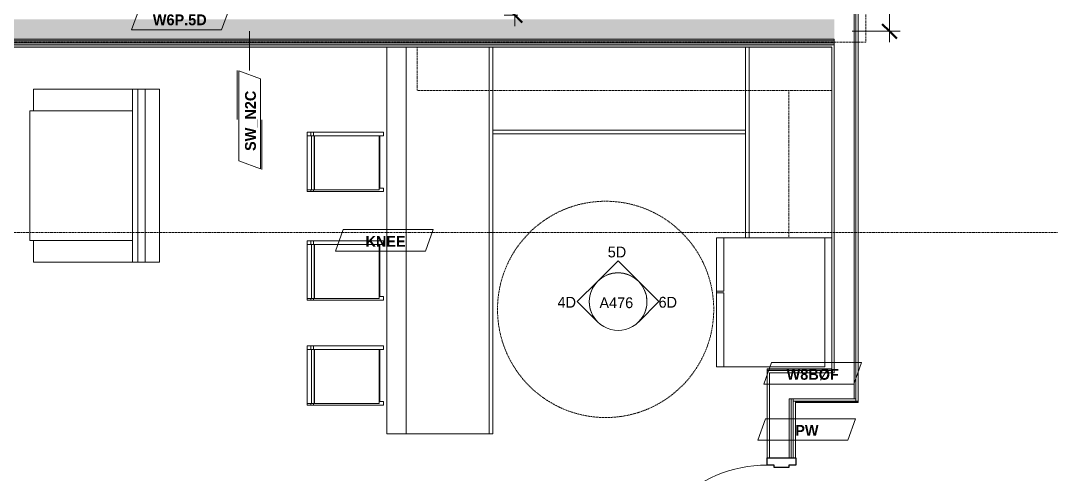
# Model space of a CAD drawing. Header units: inches. Extents: x -4010 to -1814, y 9846 to 12241.
# Drawn here: x -3712.4 to -3426.4, y 11003.3 to 11129.1 of the extents above; entities that cross this region are included whole.
import ezdxf

# ---------------------------------------------------------------- set-up
doc = ezdxf.new("R2010")
doc.units = ezdxf.units.IN
doc.header["$MEASUREMENT"] = 0
for name, pattern in [('Aligning Line 1_8_', [0.25, 0.125, -0.125]), ('Dash', [0.25, 0.125, -0.125]), ('Dash_2_', [0.25, 0.125, -0.125])]:
    doc.linetypes.add(name, pattern=pattern)
for name, color, linetype, lineweight in [('0-1', 7, 'Continuous', 5), ('0-3', 8, 'Continuous', 9), ('A-ANNO-DIMS', 211, 'Continuous', 9), ('A-ANNO-DIMS-32', 211, 'Continuous', 9), ('A-DOOR-1', 7, 'Continuous', 9), ('A-DOOR-2', 10, 'Continuous', 30), ('A-DOOR-FRAM-2', 10, 'Continuous', 30), ('A-GENM', 5, 'Continuous', 9), ('A-GENM-HDLN', 13, 'Dash', 9), ('A-WALL-2', 250, 'Continuous', 18), ('A-WALL-3', 113, 'Continuous', 9), ('A-WALL-IDEN', 211, 'Continuous', 9), ('G-ANNO-SYMB-1', 147, 'Aligning Line 1_8_', 9), ('G-ANNO-SYMB-3', 111, 'Continuous', 9), ('G-ANNO-SYMB-4', 111, 'Dash_2_', 9), ('I-FURN', 30, 'Continuous', 9), ('I-WALL-1', 21, 'Continuous', 18), ('I-WALL-2', 241, 'Continuous', 5), ('I-WALL-3', 7, 'Continuous', 9), ('Q-CASE', 31, 'Continuous', 9), ('Q-CASE-HDLN', 31, 'Dash', 9), ('Q-SPCQ', 91, 'Continuous', 9)]:
    doc.layers.add(name, color=color, linetype=linetype, lineweight=lineweight)
doc.styles.add('Century Gothic', font='ufonts.com_century-gothic.ttf', dxfattribs={"height": 3})
doc.styles.add('Century Gothic_B_1', font='GOTHICB.TTF', dxfattribs={"height": 3})
doc.dimstyles.new('OD_1__HACK_2', dxfattribs={"dimscale": 12, "dimtxt": 3.132505, "dimasz": 0.333333, "dimexe": 0.25, "dimexo": 0.166667, "dimgap": 0.041667, "dimtad": 1, "dimdec": 4, "dimrnd": 0.0625, "dimzin": 3, "dimdsep": 46, "dimlunit": 4, "dimtxsty": 'Century Gothic', "dimblk1": 'OBLIQUE', "dimblk2": 'OBLIQUE', "dimsah": 1, "dimcen": 0.09, "dimdle": 0.25, "dimazin": 0, "dimtfac": 1, "dimtdec": 4, "dimtix": 1, "dimtmove": 0, "dimatfit": 3, "dimfxl": 1, "dimtvp": 1, "dimtfill": 1, "dimfrac": 2, "dimtolj": 1, "dimtzin": 0, "dimarcsym": 2})

# ---------------------------------------------------------------- blocks, each defined once
blk = doc.blocks.new('Basic Wall _ INT - W8BØF - _5_8 GYP - 2X8 WOOD_BATT_ - 5_8 GYP_ - ___-2320041-UNIT PLANS - 2ND _ 3RD FLOOR')
at = {"layer": 'I-WALL-3'}
for p, q in [((-3505.3, 11032.23), (-3505.3, 11032.52)), ((-3505.3, 11032.52), (-3487.3, 11032.52)), ((-3487.3, 11032.23), (-3505.3, 11032.23)), ((-3505.3, 11032.14), (-3505.3, 11032.23)), ((-3505.3, 11032.1), (-3505.3, 11032.14))]:
    blk.add_line(p, q, dxfattribs=at)
blk = doc.blocks.new('Basic Wall _ INT - W8BØF - _5_8 GYP - 2X8 WOOD_BATT_ - 5_8 GYP_ - ___-2320040-UNIT PLANS - 2ND _ 3RD FLOOR')
at = {"layer": 'I-WALL-3'}
for p, q in [((-3497.42, 11023.48), (-3480.05, 11023.48)), ((-3480.05, 11023.6), (-3480.05, 11023.56)), ((-3480.05, 11023.56), (-3480.05, 11023.48)), ((-3480.05, 11023.48), (-3480.05, 11023.19)), ((-3497.42, 11023.19), (-3480.05, 11023.19))]:
    blk.add_line(p, q, dxfattribs=at)
blk = doc.blocks.new('HOLLOW METAL - UNIT DOOR-2191977-UNIT PLANS - 2ND _ 3RD FLOOR')
at = {"layer": 'A-DOOR-1'}
blk.add_arc((18, -3.875), 36, 180, 270, dxfattribs=at)
at = {"layer": 'A-DOOR-2'}
for p, q in [((16.25, -3.875), (18, -3.875)), ((16.25, -39.875), (16.25, -3.875)), ((18, -3.875), (18, -39.875)), ((18, -39.875), (16.25, -39.875))]:
    blk.add_line(p, q, dxfattribs=at)
at = {"layer": 'A-DOOR-FRAM-2'}
for p, q in [((-20, 4.125), (-18, 4.125)), ((-20, -3.875), (-20, 4.125)), ((-18, 4.125), (-18, 2.1875)), ((18, 4.125), (20, 4.125)), ((18, 2.1875), (18, 4.125)), ((20, 4.125), (20, -3.875)), ((-18, 2.1875), (-17.375, 2.1875)), ((-17.375, 2.1875), (-17.375, -1.9375)), ((17.375, 2.1875), (18, 2.1875)), ((17.375, -1.9375), (17.375, 2.1875)), ((-18, -1.9375), (-18, -3.875)), ((-17.375, -1.9375), (-18, -1.9375)), ((18, -1.9375), (17.375, -1.9375)), ((18, -3.875), (18, -1.9375)), ((-18, -3.875), (-20, -3.875)), ((20, -3.875), (18, -3.875))]:
    blk.add_line(p, q, dxfattribs=at)
blk = doc.blocks.new('CTR - 1st Phase - Common Walls_rvt-1-UNIT PLANS - 2ND _ 3RD FLOOR')
at = {"layer": 'I-WALL-1'}
h = blk.add_hatch(color=256, dxfattribs=at)
h.paths.add_polyline_path([(-3487.3, 11121.75), (-3487.3, 11122.38), (-3745.41, 11122.38), (-3745.41, 11121.75), (-3494.85, 11121.75)], flags=0)
h.paths.add_polyline_path([(-3783.41, 11121.75), (-3783.41, 11122.38), (-3852.47, 11122.38), (-3852.47, 11121.75), (-3803.67, 11121.75)], flags=0)
at = {"layer": 'I-WALL-2'}
for points in [[(-3487.3, 11124), (-3486.67, 11124), (-3486.67, 11129.5), (-3852.47, 11129.5), (-3852.47, 11124), (-3494.85, 11124)], [(-3486.67, 11123.5), (-3486.67, 11124), (-3852.47, 11124), (-3852.47, 11123.5), (-3487.3, 11123.5)], [(-3494.85, 11123), (-3486.67, 11123), (-3486.67, 11123.5), (-3852.47, 11123.5), (-3852.47, 11123), (-3783.41, 11123), (-3783.41, 11123.19), (-3745.41, 11123.19), (-3745.41, 11123), (-3512.01, 11123)]]:
    blk.add_hatch(color=256, dxfattribs=at).paths.add_polyline_path(points, flags=0)
h = blk.add_hatch(color=256, dxfattribs=at)
h.paths.add_polyline_path([(-3486.67, 11122.38), (-3486.67, 11123), (-3745.41, 11123), (-3745.41, 11122.38), (-3487.3, 11122.38)], flags=0)
h.paths.add_polyline_path([(-3783.41, 11122.38), (-3783.41, 11123), (-3852.47, 11123), (-3852.47, 11122.38), (-3803.67, 11122.38)], flags=0)
at = {"layer": 'A-WALL-2'}
for p, q in [((-3481.17, 11032.1), (-3481.17, 11362.61)), ((-3480.67, 11032.1), (-3480.67, 11362.61)), ((-3487.3, 11124), (-3852.47, 11124)), ((-3487.3, 11123.5), (-3852.47, 11123.5)), ((-3486.67, 11124), (-3487.3, 11124)), ((-3486.67, 11123.5), (-3487.3, 11123.5)), ((-3486.67, 11124), (-3486.67, 11123.5)), ((-3486.67, 11123.5), (-3486.67, 11124)), ((-3486.67, 11123.5), (-3486.67, 11123)), ((-3486.67, 11123), (-3486.67, 11123.5)), ((-3487.3, 11123), (-3745.41, 11123)), ((-3487.3, 11122.38), (-3745.41, 11122.38)), ((-3486.67, 11123), (-3487.3, 11123)), ((-3486.67, 11122.38), (-3487.3, 11122.38)), ((-3486.67, 11123), (-3486.67, 11122.38)), ((-3486.67, 11122.38), (-3486.67, 11123)), ((-3486.67, 11032.1), (-3486.67, 11122.38)), ((-3486.67, 11032.1), (-3486.67, 11031.48)), ((-3481.17, 11032.1), (-3481.17, 11031.48)), ((-3480.67, 11032.1), (-3480.67, 11024.23)), ((-3504.67, 11024.23), (-3504.67, 11031.48)), ((-3486.67, 11031.48), (-3504.67, 11031.48)), ((-3481.17, 11031.48), (-3481.17, 11024.23)), ((-3504.67, 11023.6), (-3504.67, 11024.23)), ((-3504.67, 11007.85), (-3504.67, 11023.6)), ((-3499.17, 11024.23), (-3498.67, 11024.23)), ((-3499.17, 11023.6), (-3499.17, 11024.23)), ((-3498.67, 11024.23), (-3499.17, 11024.23)), ((-3499.17, 11007.85), (-3499.17, 11023.6)), ((-3498.67, 11024.23), (-3498.05, 11024.23)), ((-3498.67, 11023.6), (-3498.67, 11024.23)), ((-3498.05, 11024.23), (-3498.67, 11024.23)), ((-3498.67, 11007.85), (-3498.67, 11023.6)), ((-3498.05, 11023.6), (-3498.05, 11024.23)), ((-3481.17, 11024.23), (-3498.05, 11024.23)), ((-3480.67, 11024.23), (-3481.17, 11024.23)), ((-3480.67, 11024.23), (-3481.17, 11024.23)), ((-3480.67, 11024.23), (-3480.67, 11023.6))]:
    blk.add_line(p, q, dxfattribs=at)
at = {"layer": 'G-ANNO-SYMB-1'}
blk.add_line((-1871.64, 11070.38), (-4009.55, 11070.38), dxfattribs=at)
at = {"layer": 'I-WALL-3'}
for p, q in [((-3480.05, 11032.1), (-3480.05, 11362.61)), ((-3745.41, 11121.75), (-3487.3, 11121.75)), ((-3487.3, 11121.75), (-3487.3, 11032.1)), ((-3487.3, 11032.1), (-3505.3, 11032.1)), ((-3505.3, 11032.1), (-3505.3, 11031.48)), ((-3480.05, 11023.6), (-3480.05, 11032.1)), ((-3505.3, 11031.48), (-3505.3, 11023.6)), ((-3505.3, 11023.6), (-3505.3, 11007.85)), ((-3498.05, 11007.85), (-3498.05, 11023.6)), ((-3498.05, 11023.6), (-3480.67, 11023.6)), ((-3498.05, 11023.6), (-3498.05, 11007.85)), ((-3497.42, 11023.6), (-3498.05, 11023.6)), ((-3497.42, 11007.85), (-3497.42, 11023.6)), ((-3480.67, 11023.6), (-3480.05, 11023.6))]:
    blk.add_line(p, q, dxfattribs=at)
at = {"layer": '0-3'}
for name in ['Basic Wall _ INT - W8BØF - _5_8 GYP - 2X8 WOOD_BATT_ - 5_8 GYP_ - ___-2320041-UNIT PLANS - 2ND _ 3RD FLOOR', 'Basic Wall _ INT - W8BØF - _5_8 GYP - 2X8 WOOD_BATT_ - 5_8 GYP_ - ___-2320040-UNIT PLANS - 2ND _ 3RD FLOOR']:
    blk.add_blockref(name, (0, 0), dxfattribs=at)
at = {"layer": '0-3', "rotation": 270.0000000000081}
blk.add_blockref('HOLLOW METAL - UNIT DOOR-2191977-UNIT PLANS - 2ND _ 3RD FLOOR', (-3501.42, 10987.85), dxfattribs=at)
blk = doc.blocks.new('Couch-Both_Arms-Generic - 2-1352635-UNIT PLANS - 2ND _ 3RD FLOOR')
at = {"layer": 'I-FURN'}
for p, q in [((24, 17.5), (-24, 17.5)), ((-24, 17.5), (-24, 13.5)), ((24, 13.5), (24, 17.5)), ((-24, 13.5), (24, 13.5)), ((24, 13.5), (-24, 13.5)), ((-24, 13.5), (-24, 10)), ((-24, 11.5), (24, 11.5)), ((24, 10), (24, 13.5)), ((-24, 10), (-24, -17.5)), ((-24, 10), (24, 10)), ((-18, -17.5), (-18, 10)), ((18, 10), (18, -17.5)), ((24, -17.5), (24, 10)), ((-24, -17.5), (-18, -17.5)), ((-18, -17.5), (-18, -18.5)), ((-18, -18.5), (18, -18.5)), ((18, -18.5), (18, -17.5)), ((18, -17.5), (24, -17.5))]:
    blk.add_line(p, q, dxfattribs=at)
blk = doc.blocks.new('Bar_Stool_6722_1_ - Bar_Stool_6722_1_-1229311-UNIT PLANS - 2ND _ 3RD FLOOR')
at = {"layer": 'I-FURN'}
for p, q in [((0, 19.21), (0, 21.13)), ((1, 21.13), (0, 21.13)), ((1, 21.13), (1, 20.14)), ((1, 20.14), (15.5, 20.14)), ((1, 20.14), (1, 20.06)), ((1, 20.06), (1, 19.99)), ((15.5, 20.14), (15.5, 21.13)), ((16.5, 21.13), (15.5, 21.13)), ((15.5, 20.06), (15.5, 20.14)), ((15.5, 19.99), (15.5, 20.06)), ((16.5, 21.13), (16.5, 19.21)), ((0, 17.72), (0, 19.21)), ((0, 1.78), (0, 17.72)), ((16, 20), (1, 20)), ((1, 19.89), (1, 19.99)), ((1, 17.63), (1, 19.89)), ((1, 2.03), (1, 17.63)), ((16, 19.99), (16, 19.89)), ((16, 19.89), (16, 17.63)), ((16, 17.63), (16, 2.03)), ((16.5, 19.21), (16.5, 17.72)), ((16.5, 17.72), (16.5, 1.78)), ((1, 1.78), (0, 1.78)), ((0, 1.78), (0, 0.98)), ((1, 0.98), (0, 0.98)), ((0, 0.98), (0, 0)), ((0, 0), (1, 0)), ((1, 1.91), (1, 2.03)), ((16, 2.03), (1, 2.03)), ((1, 1.24), (1, 1.91)), ((16, 1.91), (1, 1.91)), ((1, 0), (1, 1.24)), ((1, 1.24), (16, 1.24)), ((16, 2.03), (16, 1.91)), ((16, 1.91), (16, 1.24)), ((16.5, 1.78), (16, 1.78)), ((16, 1.24), (16, 0)), ((16.5, 0.98), (16, 0.98)), ((16, 0), (16.5, 0)), ((16.5, 0.98), (16.5, 1.78)), ((16.5, 0), (16.5, 0.98)), ((1, 0), (16, 0))]:
    blk.add_line(p, q, dxfattribs=at)
blk = doc.blocks.new('OD_CW_Upper Cabinet - OD_CW_Upper Cabinet-3856831-UNIT PLANS - 2ND _ 3RD FLOOR')
at = {"layer": 'Q-CASE-HDLN'}
for p, q in [((115.86, 24), (0.74, 24)), ((0.74, 24), (0.74, 12)), ((115.86, 12), (115.86, 24)), ((0.74, 12), (115.86, 12))]:
    blk.add_line(p, q, dxfattribs=at)
blk = doc.blocks.new('OD_CW_Base Cabinet - OD_CW_Base Cabinet-3857755-UNIT PLANS - 2ND _ 3RD FLOOR')
at = {"layer": 'Q-CASE'}
for p, q in [((70.86, 0), (70.86, 24)), ((70.86, 24), (70.86, 1)), ((0.74, 1), (70.86, 1)), ((70.86, 1), (0.74, 1)), ((0.74, 0), (70.86, 0)), ((70.86, 0), (0.74, 0)), ((70.86, 1), (70.86, 0))]:
    blk.add_line(p, q, dxfattribs=at)
blk = doc.blocks.new('OD_CW_Base Cabinet - OD_CW_Base Cabinet-3870381-UNIT PLANS - 2ND _ 3RD FLOOR')
at = {"layer": 'Q-CASE'}
for p, q in [((107.93, 24), (0.74, 24)), ((0.74, 24), (0.74, 0)), ((0.74, 1), (0.74, 24)), ((0.74, 24), (107.93, 24)), ((0.74, 0), (0.74, 1)), ((0.74, 1), (107.93, 1)), ((107.93, 1), (0.74, 1)), ((0.74, 0), (107.93, 0)), ((107.93, 0), (0.74, 0))]:
    blk.add_line(p, q, dxfattribs=at)
blk = doc.blocks.new('ADA Clearances - 5ft Circle-2253126-UNIT PLANS - 2ND _ 3RD FLOOR')
at = {"layer": 'A-GENM-HDLN'}
blk.add_circle((0, 0), 30, dxfattribs=at)
blk = doc.blocks.new('OD_CW_Upper Cabinet - OD_CW_Upper Cabinet-3876458-UNIT PLANS - 2ND _ 3RD FLOOR')
at = {"layer": 'Q-CASE-HDLN'}
for p, q in [((41.64, 24), (0.74, 24)), ((0.74, 24), (0.74, 12)), ((41.64, 12), (41.64, 24)), ((0.74, 12), (41.64, 12))]:
    blk.add_line(p, q, dxfattribs=at)
blk = doc.blocks.new('OD_CW_Base Cabinet - OD_CW_Base Cabinet-V97-UNIT PLANS - 2ND _ 3RD FLOOR')
at = {"layer": 'Q-CASE'}
for p, q in [((53.64, 22), (53.64, 24)), ((53.64, 24), (53.64, 22)), ((0.74, 1), (53.64, 1)), ((53.64, 1), (0.74, 1)), ((0.74, 0), (53.64, 0)), ((53.64, 0), (0.74, 0))]:
    blk.add_line(p, q, dxfattribs=at)
blk = doc.blocks.new('Refrigerator_-_Side-by-Side_6047 - 36_ X 30_-345559-UNIT PLANS - 2ND _ 3RD FLOOR')
at = {"layer": 'Q-SPCQ'}
for p, q in [((17.87, 14.42), (-17.88, 14.42)), ((-17.88, 14.42), (-17.88, -15.58)), ((17.87, -15.58), (17.87, 14.42)), ((-17.88, -13.58), (-3.13, -13.58)), ((-17.88, -13.58), (-17.88, -15.58)), ((-3.13, -15.58), (-3.13, -13.58)), ((-2.63, -13.58), (17.87, -13.58)), ((-2.63, -13.58), (-2.63, -15.58)), ((17.87, -15.58), (17.87, -13.58)), ((-17.88, -15.58), (17.87, -15.58)), ((-3.13, -15.58), (-17.88, -15.58)), ((17.87, -15.58), (-2.63, -15.58))]:
    blk.add_line(p, q, dxfattribs=at)
blk = doc.blocks.new('Elevation - Filled Arrow-152140-UNIT PLANS - 2ND _ 3RD FLOOR')
at = {"layer": 'G-ANNO-SYMB-3'}
for start, end in [(360, 180), (180, 360)]:
    blk.add_arc((0, 0), 0.25, start, end, dxfattribs=at)
blk = doc.blocks.new('Elevation - Filled Arrow-151867-UNIT PLANS - 2ND _ 3RD FLOOR')
at = {"layer": 'G-ANNO-SYMB-3'}
for p, q in [((0, 0.3536), (-0.1768, 0.1768)), ((0.1768, 0.1768), (0, 0.3536))]:
    blk.add_line(p, q, dxfattribs=at)
blk.add_arc((0, 0), 0.25, 45, 135, dxfattribs=at)
blk = doc.blocks.new('DIMBLOCK38-UNIT PLANS - 2ND _ 3RD FLOOR')
at = {"layer": 'A-ANNO-DIMS-32', "lineweight": 50}
for p, q in [((-3575.28, 11154.63), (-3577.28, 11156.63)), ((-3575.28, 11154.63), (-3573.28, 11152.63)), ((-3575.28, 11130.63), (-3577.28, 11132.63)), ((-3575.28, 11130.63), (-3573.28, 11128.63))]:
    blk.add_line(p, q, dxfattribs=at)
at = {"layer": 'A-ANNO-DIMS-32'}
for p, q in [((-3575.28, 11157.63), (-3575.28, 11127.63)), ((-3574.45, 11154.63), (-3578.28, 11154.63)), ((-3575.28, 11154.63), (-3574.45, 11154.63)), ((-3574.45, 11130.63), (-3578.28, 11130.63)), ((-3575.28, 11130.63), (-3574.45, 11130.63))]:
    blk.add_line(p, q, dxfattribs=at)
at = {"layer": 'A-ANNO-DIMS-32', "color": 0, "insert": (-3579.62, 11137.38), "char_height": 3, "width": 12.5897, "attachment_point": 1, "rotation": 90, "line_spacing_factor": 0.984502, "style": 'Century Gothic', "bg_fill": 3, "box_fill_scale": 1.25, "bg_fill_color": 256, "bg_fill_true_color": 13158600, "bg_fill_transparency": 0}
blk.add_mtext('2\' - 0"', dxfattribs=at)
blk = doc.blocks.new('_Oblique')
at = {"color": 0, "linetype": 'ByBlock', "lineweight": -2}
blk.add_line((-0.5, -0.5), (0.5, 0.5), dxfattribs=at)
blk = doc.blocks.new('DIMBLOCK88-UNIT PLANS - 2ND _ 3RD FLOOR')
at = {"layer": 'A-ANNO-DIMS-32', "lineweight": 50}
for p, q in [((-3471.35, 11203.19), (-3473.35, 11205.19)), ((-3471.35, 11203.19), (-3469.35, 11201.19)), ((-3471.35, 11126.19), (-3473.35, 11128.19)), ((-3471.35, 11126.19), (-3469.35, 11124.19))]:
    blk.add_line(p, q, dxfattribs=at)
at = {"layer": 'A-ANNO-DIMS-32'}
for p, q in [((-3484.67, 11203.19), (-3468.35, 11203.19)), ((-3471.35, 11203.19), (-3484.67, 11203.19)), ((-3471.35, 11123.19), (-3471.35, 11203.19)), ((-3481.67, 11126.19), (-3468.35, 11126.19)), ((-3471.35, 11126.19), (-3481.67, 11126.19))]:
    blk.add_line(p, q, dxfattribs=at)
at = {"layer": 'A-ANNO-DIMS-32', "color": 0, "insert": (-3475.69, 11159.44), "char_height": 3, "width": 12.5897, "attachment_point": 1, "rotation": 90, "line_spacing_factor": 0.984502, "style": 'Century Gothic', "bg_fill": 3, "box_fill_scale": 1.25, "bg_fill_color": 256, "bg_fill_true_color": 13158600, "bg_fill_transparency": 0}
blk.add_mtext('6\' - 5"', dxfattribs=at)
blk = doc.blocks.new('Wall Tag - Arch Wall-3956453-UNIT PLANS - 2ND _ 3RD FLOOR')
at = {"layer": 'A-WALL-IDEN'}
for p, q in [((-0.3561, 0.0937), (-0.4244, -0.0937)), ((0.4244, 0.0937), (-0.3561, 0.0937)), ((0.3561, -0.0937), (0.4244, 0.0937)), ((-0.4244, -0.0937), (0.3561, -0.0937))]:
    blk.add_line(p, q, dxfattribs=at)
blk = doc.blocks.new('Wall Tag - Shear Wall-3956451-UNIT PLANS - 2ND _ 3RD FLOOR')
at = {"layer": 'A-WALL-IDEN'}
for p, q in [((-0.3561, 0.0937), (-0.4244, -0.0937)), ((0.4244, 0.0937), (-0.3561, 0.0937)), ((0.4291, 0.1068), (0.0033, 0.1068)), ((0.3561, -0.0937), (0.4244, 0.0937)), ((0, -0.1068), (-0.4291, -0.1068)), ((-0.4244, -0.0937), (0.3561, -0.0937))]:
    blk.add_line(p, q, dxfattribs=at)

msp = doc.modelspace()

# ---------------------------------------------------------------- linework, layer by layer
at = {"layer": 'A-WALL-3'}
for q in [(-3610.79874, 11121.7519), (-3605.42374, 11014.5644)]:
    msp.add_line((-3610.79874, 11014.5644), q, dxfattribs=at)
at = {"layer": 'A-WALL-IDEN'}
msp.add_line((-3648.91964, 11126.1894), (-3648.91964, 11115.34624), dxfattribs=at)
at = {"layer": 'G-ANNO-SYMB-4'}
for p, q in [((-3477.94625, 11438.02705), (-3477.94625, 11123.17072)), ((-3477.94625, 11123.17072), (-3926.80255, 11123.17072))]:
    msp.add_line(p, q, dxfattribs=at)

# ---------------------------------------------------------------- block references
at = {"layer": '0-1'}
msp.add_blockref('CTR - 1st Phase - Common Walls_rvt-1-UNIT PLANS - 2ND _ 3RD FLOOR', (0, 0), dxfattribs=at)
at = {"layer": 'A-GENM', "rotation": 89.99999999980326}
msp.add_blockref('ADA Clearances - 5ft Circle-2253126-UNIT PLANS - 2ND _ 3RD FLOOR', (-3550.11124, 11049.0394), dxfattribs=at)
at = {"layer": 'A-WALL-IDEN', "xscale": 31.99999999999999, "yscale": 31.99999999999999, "zscale": 31.99999999999999}
for p in [(-3668.07374, 11129.60741), (-3611.52925, 11068.15815), (-3492.67374, 11031.26991), (-3494.31822, 11015.7269)]:
    msp.add_blockref('Wall Tag - Arch Wall-3956453-UNIT PLANS - 2ND _ 3RD FLOOR', p, dxfattribs=at)
at = {"layer": 'A-WALL-IDEN', "xscale": 31.99999999999999, "yscale": 31.99999999999999, "zscale": 31.99999999999999, "rotation": 89.99999999999991}
msp.add_blockref('Wall Tag - Shear Wall-3956451-UNIT PLANS - 2ND _ 3RD FLOOR', (-3648.91964, 11101.61454), dxfattribs=at)
at = {"layer": 'G-ANNO-SYMB-3', "xscale": 31.99999999999999, "yscale": 31.99999999999999, "zscale": 31.99999999999999}
msp.add_blockref('Elevation - Filled Arrow-151867-UNIT PLANS - 2ND _ 3RD FLOOR', (-3546.65117, 11051.19482), dxfattribs=at)
at = {"layer": 'G-ANNO-SYMB-3', "extrusion": (0, 0, -1), "xscale": 31.99999999999999, "yscale": 31.99999999999999, "zscale": 31.99999999999999}
for name, rotation in [('Elevation - Filled Arrow-152140-UNIT PLANS - 2ND _ 3RD FLOOR', 180), ('Elevation - Filled Arrow-151867-UNIT PLANS - 2ND _ 3RD FLOOR', 269.9999999999993)]:
    msp.add_blockref(name, (3546.65117, 11051.19482), dxfattribs=dict(at, rotation=rotation))
at = {"layer": 'G-ANNO-SYMB-3', "xscale": 31.99999999999999, "yscale": 31.99999999999999, "zscale": 31.99999999999999, "rotation": 270.0000000000005}
msp.add_blockref('Elevation - Filled Arrow-151867-UNIT PLANS - 2ND _ 3RD FLOOR', (-3546.65117, 11051.19482), dxfattribs=at)
at = {"layer": 'I-FURN'}
for name, p, rotation in [('Couch-Both_Arms-Generic - 2-1352635-UNIT PLANS - 2ND _ 3RD FLOOR', (-3691.40177, 11086.1144), 270.0000000000344), ('Bar_Stool_6722_1_ - Bar_Stool_6722_1_-1229311-UNIT PLANS - 2ND _ 3RD FLOOR', (-3632.92374, 11098.19574), 270.0000000000945), ('Bar_Stool_6722_1_ - Bar_Stool_6722_1_-1229311-UNIT PLANS - 2ND _ 3RD FLOOR', (-3632.92374, 11068.07442), 270.0000000000945), ('Bar_Stool_6722_1_ - Bar_Stool_6722_1_-1229311-UNIT PLANS - 2ND _ 3RD FLOOR', (-3632.92374, 11038.95311), 270.0000000000945)]:
    msp.add_blockref(name, p, dxfattribs=dict(at, rotation=rotation))
at = {"layer": 'Q-CASE'}
for name, p, rotation in [('OD_CW_Base Cabinet - OD_CW_Base Cabinet-3870381-UNIT PLANS - 2ND _ 3RD FLOOR', (-3581.42374, 11013.82669), 90.00000000000152), ('OD_CW_Base Cabinet - OD_CW_Base Cabinet-V97-UNIT PLANS - 2ND _ 3RD FLOOR', (-3511.29874, 11122.4896), 269.9999999999987), ('OD_CW_Upper Cabinet - OD_CW_Upper Cabinet-3876458-UNIT PLANS - 2ND _ 3RD FLOOR', (-3511.29874, 11110.4896), 269.9999999999961)]:
    msp.add_blockref(name, p, dxfattribs=dict(at, rotation=rotation))
for name, p in [('OD_CW_Upper Cabinet - OD_CW_Upper Cabinet-3856831-UNIT PLANS - 2ND _ 3RD FLOOR', (-3603.16144, 11097.7519)), ('OD_CW_Base Cabinet - OD_CW_Base Cabinet-3857755-UNIT PLANS - 2ND _ 3RD FLOOR', (-3582.16144, 11097.7519))]:
    msp.add_blockref(name, p, dxfattribs=at)
at = {"layer": 'Q-SPCQ', "rotation": 269.9999999999973}
msp.add_blockref('Refrigerator_-_Side-by-Side_6047 - 36_ X 30_-345559-UNIT PLANS - 2ND _ 3RD FLOOR', (-3503.72094, 11050.9769), dxfattribs=at)

# ---------------------------------------------------------------- texts
at = {"layer": 'A-WALL-IDEN', "char_height": 3, "attachment_point": 1, "style": 'Century Gothic_B_1'}
for s, insert, width in [('W6P.5D', (-3675.7495, 11130.85495), 18.483), ('KNEE', (-3616.74832, 11069.40568), 12.524), ('W8BØF', (-3499.88966, 11032.51745), 17.372), ('PW', (-3497.49635, 11016.97443), 7.575)]:
    msp.add_mtext(s, dxfattribs=dict(at, insert=insert, width=width))
at = {"layer": 'A-WALL-IDEN', "insert": (-3650.16717, 11092.98129), "char_height": 3, "width": 20.806, "attachment_point": 1, "rotation": 90, "style": 'Century Gothic_B_1'}
msp.add_mtext('SW_N2C', dxfattribs=at)
at = {"layer": 'G-ANNO-SYMB-3', "char_height": 3, "attachment_point": 1, "style": 'Century Gothic'}
for s, insert, width in [('5D', (-3549.51905, 11066.46017), 6.666), ('4D', (-3563.45773, 11052.5215), 6.666), ('A476', (-3551.82711, 11052.38708), 12.221), ('6D', (-3535.42571, 11052.5215), 6.666)]:
    msp.add_mtext(s, dxfattribs=dict(at, insert=insert, width=width))

# ---------------------------------------------------------------- next in the draw order: dimensions: what is measured, and where the dimension line sits
at = {"layer": 'A-ANNO-DIMS'}
for base, p1, p2, override, picture, middle in [((-3471.34528, 11203.1894), (-3483.67374, 11126.1894), (-3486.67374, 11203.1894), {"dimpost": '<>', "dimfxl": 77.058419}, 'DIMBLOCK88-UNIT PLANS - 2ND _ 3RD FLOOR', (-3473.42074, 11164.6894)), ((-3575.27589, 11130.6269), (-3572.44746, 11154.6269), (-3572.44746, 11130.6269), {"dimpost": '<>', "dimfxl": 24}, 'DIMBLOCK38-UNIT PLANS - 2ND _ 3RD FLOOR', (-3577.35135, 11142.6269))]:
    dim = msp.add_linear_dim(base=base, p1=p1, p2=p2, angle=90, dimstyle='OD_1__HACK_2', override=override, dxfattribs=at)
    dim.commit()
    dim.dimension.update_dxf_attribs({"geometry": picture, "text_midpoint": middle})

doc.saveas('drawing.dxf')
